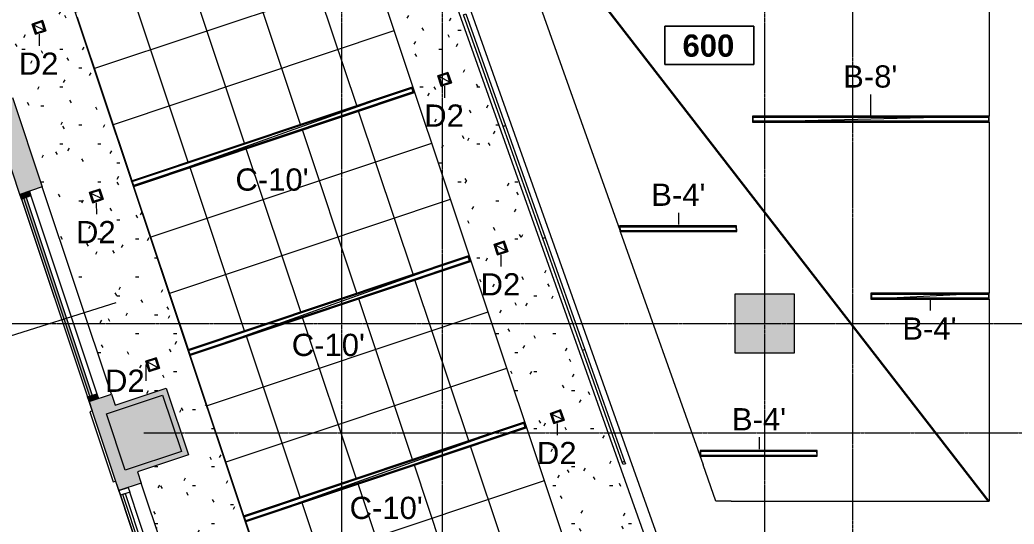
# Model space of a CAD drawing. Header units: inches. Extents: x 2468 to 5383, y -426 to 1376.
# Drawn here: x 2710.2 to 3113, y 498.9 to 703 of the extents above; entities that cross this region are included whole.
import ezdxf

# ---------------------------------------------------------------- set-up
doc = ezdxf.new("R2010")
doc.units = ezdxf.units.IN
doc.header["$MEASUREMENT"] = 0
doc.linetypes.add('Grid Line 1_2_', pattern=[0.875, 0.5, -0.125, 0.125, -0.125])
for name, color, linetype, lineweight in [('7200-WISCONSIN-AVE-6TH-FLOOR-031418_dwg', 8, 'Continuous', 9), ('A-AREA-IDEN', 2, 'Continuous', 9), ('A-CLNG', 13, 'Continuous', 13), ('A-CLNG-PATT', 13, 'Continuous', 13), ('A-GLAZ-CURT', 52, 'Continuous', 9), ('A-GLAZ-CWMG', 51, 'Continuous', 13), ('A-WALL', 113, 'Continuous', 13), ('A-WALL-PATT', 111, 'Continuous', 13), ('Bb-cor', 7, 'Continuous', 9), ('Bb-mullion', 7, 'Continuous', 9), ('E-LITE-EQPM', 33, 'Continuous', 9), ('E-LITE-EQPM-IDEN', 33, 'Continuous', 9), ('I-WALL', 2, 'Continuous', 13), ('S-COLS', 52, 'Continuous', 13), ('S-GRID', 1, 'Continuous', 9)]:
    doc.layers.add(name, color=color, linetype=linetype, lineweight=lineweight)
doc.styles.add('Arial_1', font='arial.ttf', dxfattribs={"height": 9})
doc.styles.add('Swis721 Lt BT_B', font='', dxfattribs={"height": 9})
doc.styles.get('Swis721 Lt BT_B').set_extended_font_data('Swis721 Lt BT', bold=True)

# ---------------------------------------------------------------- blocks, each defined once
blk = doc.blocks.new('7200-WISCONSIN-AVE-6TH-FLOOR-031418_dwg-5450642-6TH FLOOR RCP')
at = {"layer": 'Bb-cor'}
for p, q in [((2710.84, 630.59), (2737.63, 550.45)), ((2750.95, 510.61), (2777.74, 430.47))]:
    blk.add_line(p, q, dxfattribs=at)
at = {"layer": 'Bb-cor', "flags": 128}
blk.add_lwpolyline([(2738.28, 548.55), (2739.54, 544.76), (2738.6, 544.44), (2748.1, 515.99), (2749.05, 516.31), (2750.32, 512.51)], dxfattribs=at)
at = {"layer": 'Bb-mullion'}
for p, q in [((2710.21, 632.48), (2710.84, 630.59)), ((2737.63, 550.45), (2738.27, 548.55)), ((2750.32, 512.51), (2750.95, 510.61))]:
    blk.add_line(p, q, dxfattribs=at)
blk = doc.blocks.new('Concrete-Rectangular-Column - 24 x 24-4901126-6TH FLOOR RCP')
at = {"layer": 'S-COLS', "lineweight": 9}
blk.add_hatch(color=7, dxfattribs=at).paths.add_polyline_path([(-12, -12), (12, -12), (12, 12), (-12, 12), (-12, -10.83)], flags=0)
at = {"layer": 'S-COLS', "color": 8, "lineweight": 20}
for p, q in [((-12, 12), (12, 12)), ((-12, -12), (-12, 12)), ((12, 12), (12, -12)), ((12, -12), (-12, -12))]:
    blk.add_line(p, q, dxfattribs=at)
blk = doc.blocks.new('System Panel - Glazed-5915204-6TH FLOOR RCP')
at = {"layer": 'A-GLAZ-CURT', "lineweight": 13}
for p, q in [((-42.22, -0.5), (-42.22, 0.5)), ((-42.22, 0.5), (42.22, 0.5)), ((42.22, 0.5), (42.22, -0.5)), ((42.22, -0.5), (-42.22, -0.5))]:
    blk.add_line(p, q, dxfattribs=at)
blk = doc.blocks.new('Rectangular Mullion - 2_ x 4_ rectangular 2-5915202-6TH FLOOR RCP')
at = {"layer": 'A-GLAZ-CWMG', "lineweight": 9}
for p, q in [((2781.53, 431.83), (2754.76, 511.91)), ((2777.74, 430.56), (2750.97, 510.64))]:
    blk.add_line(p, q, dxfattribs=at)
blk = doc.blocks.new('Rectangular Mullion - 2_ x 4_ rectangular 2-5915206-6TH FLOOR RCP')
at = {"layer": 'A-GLAZ-CWMG', "lineweight": 20}
for p, q in [((0, 2.5), (-2, 2.5)), ((-2, 2.5), (-2, -1.5)), ((0, -1.5), (0, 2.5)), ((-2, -1.5), (0, -1.5))]:
    blk.add_line(p, q, dxfattribs=at)
blk = doc.blocks.new('System Panel - Glazed-5915169-6TH FLOOR RCP')
at = {"layer": 'A-GLAZ-CURT'}
blk.add_hatch(color=7, dxfattribs=at).paths.add_polyline_path([(42.22, -0.5), (42.22, 0.5), (-42.22, 0.5), (-42.22, -0.5), (41.81, -0.5)], flags=0)
at = {"layer": 'A-GLAZ-CURT', "color": 8, "lineweight": 20}
for p, q in [((-42.22, -0.5), (-42.22, 0.5)), ((-42.22, 0.5), (42.22, 0.5)), ((42.22, 0.5), (42.22, -0.5)), ((42.22, -0.5), (-42.22, -0.5))]:
    blk.add_line(p, q, dxfattribs=at)
blk = doc.blocks.new('Rectangular Mullion - 2_ x 4_ rectangular 2-5912095-6TH FLOOR RCP')
at = {"layer": 'A-GLAZ-CWMG', "lineweight": 9}
blk.add_hatch(color=7, dxfattribs=at).paths.add_polyline_path([(-2, 1.5), (-2, -2.5), (0, -2.5), (0, 1.5)], flags=0)
at = {"layer": 'A-GLAZ-CWMG', "color": 8, "lineweight": 20}
for p, q in [((-2, 1.5), (0, 1.5)), ((-2, -2.5), (-2, 1.5)), ((0, 1.5), (0, -2.5)), ((0, -2.5), (-2, -2.5))]:
    blk.add_line(p, q, dxfattribs=at)
blk = doc.blocks.new('Rectangular Mullion - 2_ x 4_ rectangular 2-5915167-6TH FLOOR RCP')
at = {"layer": 'A-GLAZ-CWMG', "lineweight": 9}
for p, q in [((2794.91, 391.86), (2821.68, 311.77)), ((2791.11, 390.59), (2817.88, 310.51))]:
    blk.add_line(p, q, dxfattribs=at)
blk = doc.blocks.new('Rectangular Mullion - 2_ x 4_ rectangular 2-5912088-6TH FLOOR RCP')
at = {"layer": 'A-GLAZ-CWMG', "lineweight": 9}
blk.add_hatch(color=7, dxfattribs=at).paths.add_polyline_path([(0, 1.5), (0, -2.5), (-2, -2.5), (-2, 1.5)], flags=0)
at = {"layer": 'A-GLAZ-CWMG', "color": 8, "lineweight": 20}
for p, q in [((0, 1.5), (-2, 1.5)), ((-2, 1.5), (-2, -2.5)), ((0, -2.5), (0, 1.5)), ((-2, -2.5), (0, -2.5))]:
    blk.add_line(p, q, dxfattribs=at)
blk = doc.blocks.new('Ceilings 1 - Ceilings 1-5923322-6TH FLOOR RCP')
at = {"layer": 'A-CLNG'}
for p, q in [((2904.15, 763.75), (2901.46, 763.75)), ((2901.46, 763.75), (2953.26, 617.91)), ((2904.78, 763.75), (2904.15, 763.75)), ((2904.15, 763.75), (3102.37, 508.26)), ((3103, 508.26), (2904.78, 763.75)), ((2904.78, 763.75), (3103, 763.75)), ((3103, 763.75), (3103, 729.16)), ((3103, 729.16), (2959, 729.16)), ((2959, 729.16), (2959, 726.79)), ((2959, 726.79), (3103, 726.79)), ((3103, 726.79), (3103, 664.02)), ((3103, 664.02), (3007, 664.02)), ((3007, 664.02), (3007, 661.65)), ((3007, 661.65), (3103, 661.65)), ((3103, 661.65), (3103, 592.37)), ((3000.6, 619.65), (2953.23, 619.66)), ((2953.23, 619.66), (2953.26, 617.91)), ((2953.48, 617.3), (2987.01, 522.9)), ((2953.48, 617.3), (3000.65, 617.3)), ((3000.65, 617.3), (3000.6, 619.65)), ((3103, 592.37), (3055, 592.37)), ((3055, 592.37), (3055, 589.99)), ((3055, 589.99), (3103, 589.99)), ((3103, 589.99), (3103, 508.26)), ((3033.27, 528.78), (2985.89, 528.79)), ((2985.89, 528.79), (2985.94, 526.43)), ((3033.32, 526.42), (3033.27, 528.78)), ((2985.94, 526.43), (3033.32, 526.42)), ((2998.36, 508.26), (3102.37, 508.26)), ((3102.37, 508.26), (3103, 508.26))]:
    blk.add_line(p, q, dxfattribs=at)
blk = doc.blocks.new('System Panel - Glazed-6079017-6TH FLOOR RCP')
at = {"layer": 'A-GLAZ-CURT', "lineweight": 13}
for p, q in [((-24, -0.5), (-24, 0.5)), ((-24, 0.5), (24, 0.5)), ((24, 0.5), (24, -0.5)), ((24, -0.5), (-24, -0.5))]:
    blk.add_line(p, q, dxfattribs=at)
blk = doc.blocks.new('System Panel - Glazed-6351974-6TH FLOOR RCP')
at = {"layer": 'A-GLAZ-CURT', "lineweight": 13}
for p, q in [((-24.04, -0.5), (-24.04, 0.5)), ((-24.04, 0.5), (24.04, 0.5)), ((24.04, 0.5), (24.04, -0.5)), ((24.04, -0.5), (-24.04, -0.5))]:
    blk.add_line(p, q, dxfattribs=at)
blk = doc.blocks.new('Rectangular Mullion - 1_ Square-6078992-6TH FLOOR RCP')
at = {"layer": 'A-GLAZ-CWMG', "lineweight": 20}
for p, q in [((0, 0.5), (-1, 0.5)), ((-1, 0.5), (-1, -0.5)), ((0, -0.5), (0, 0.5)), ((-1, -0.5), (0, -0.5))]:
    blk.add_line(p, q, dxfattribs=at)
blk = doc.blocks.new('RECESSED_Cooper_NeoRay_Straight_Narrow_22DR - Recessed_Cooper_NeoRay_Straight_Narrow_10_-6325218-6TH FLOOR RCP')
at = {"layer": 'E-LITE-EQPM'}
for p, q in [((1.19, 60), (-1.19, -60)), ((-1.19, -60), (-1.19, 60)), ((-1.19, 59.75), (-1.19, 60)), ((1.19, 59.75), (-1.19, 59.75)), ((-1.19, 59.75), (-0.84, 59.75)), ((-1.19, 59.75), (-1.19, -59.75)), ((-0.84, 59.75), (0.84, 59.75)), ((-0.84, 59.75), (-0.84, -59.75)), ((-0.84, -59.75), (-0.84, 59.75)), ((0.84, -59.75), (0.84, 59.75)), ((0.84, 59.75), (1.19, 59.75)), ((0.84, 59.75), (0.84, -59.75)), ((1.19, 60), (1.19, -60)), ((1.19, 60), (1.19, 59.75)), ((1.19, 59.75), (1.19, -59.75)), ((-0.84, -59.75), (-1.19, -59.75)), ((-1.19, -59.75), (1.19, -59.75)), ((-1.19, -59.75), (-1.19, -60)), ((1.19, -60), (-1.19, -60)), ((1.19, -60), (-1.19, -60)), ((0.84, -59.75), (-0.84, -59.75)), ((1.19, -59.75), (0.84, -59.75)), ((1.19, -60), (1.19, -59.75))]:
    blk.add_line(p, q, dxfattribs=at)
blk = doc.blocks.new('RECESSED_Cooper_NeoRay_Straight_Narrow_22DR - Recessed_Cooper_NeoRay_Straight_Narrow_8_ GYP-6326383-6TH FLOOR RCP')
at = {"layer": 'E-LITE-EQPM'}
for p, q in [((1.19, 48), (-1.19, -48)), ((-1.19, -48), (-1.19, 48)), ((-1.19, 48), (1.19, 48)), ((-1.19, 48), (1.19, 48)), ((-1.19, 47.75), (-1.19, 48)), ((1.19, 47.75), (-1.19, 47.75)), ((-1.19, 47.75), (-0.84, 47.75)), ((-1.19, 47.75), (-1.19, -47.75)), ((-0.84, 47.75), (0.84, 47.75)), ((-0.84, 47.75), (-0.84, -47.75)), ((-0.84, -47.75), (-0.84, 47.75)), ((0.84, -47.75), (0.84, 47.75)), ((0.84, 47.75), (1.19, 47.75)), ((0.84, 47.75), (0.84, -47.75)), ((1.19, 48), (1.19, -48)), ((1.19, 48), (1.19, 47.75)), ((1.19, 47.75), (1.19, -47.75)), ((-0.84, -47.75), (-1.19, -47.75)), ((-1.19, -47.75), (1.19, -47.75)), ((-1.19, -47.75), (-1.19, -48)), ((1.19, -48), (-1.19, -48)), ((1.19, -48), (-1.19, -48)), ((0.84, -47.75), (-0.84, -47.75)), ((1.19, -47.75), (0.84, -47.75)), ((1.19, -48), (1.19, -47.75))]:
    blk.add_line(p, q, dxfattribs=at)
blk = doc.blocks.new('RECESSED_Cooper_NeoRay_Straight_Narrow_22DR - Recessed_Cooper_NeoRay_Straight_Narrow_4_ GYP-6326420-6TH FLOOR RCP')
at = {"layer": 'E-LITE-EQPM'}
for p, q in [((1.19, 24), (-1.19, -24)), ((-1.19, -24), (-1.19, 24)), ((-1.19, 24), (1.19, 24)), ((-1.19, 24), (1.19, 24)), ((-1.19, 23.75), (-1.19, 24)), ((1.19, 23.75), (-1.19, 23.75)), ((-1.19, 23.75), (-0.84, 23.75)), ((-1.19, 23.75), (-1.19, -23.75)), ((-0.84, 23.75), (0.84, 23.75)), ((-0.84, 23.75), (-0.84, -23.75)), ((-0.84, -23.75), (-0.84, 23.75)), ((0.84, -23.75), (0.84, 23.75)), ((0.84, 23.75), (1.19, 23.75)), ((0.84, 23.75), (0.84, -23.75)), ((1.19, 24), (1.19, -24)), ((1.19, 24), (1.19, 23.75)), ((1.19, 23.75), (1.19, -23.75)), ((-0.84, -23.75), (-1.19, -23.75)), ((-1.19, -23.75), (1.19, -23.75)), ((-1.19, -23.75), (-1.19, -24)), ((1.19, -24), (-1.19, -24)), ((1.19, -24), (-1.19, -24)), ((0.84, -23.75), (-0.84, -23.75)), ((1.19, -23.75), (0.84, -23.75)), ((1.19, -24), (1.19, -23.75))]:
    blk.add_line(p, q, dxfattribs=at)
blk = doc.blocks.new('L-Recessed Square Downlight - 4_ GYP-6076682-6TH FLOOR RCP')
at = {"layer": 'E-LITE-EQPM'}
for p, q in [((-2.1875, -2.1875), (-2.1875, 2.1875)), ((-2.1875, 2.1875), (2.1875, 2.1875)), ((-2.1875, 2.1875), (2.1875, -2.1875)), ((2.1875, 2.1875), (-2.1875, 2.1875)), ((-2.1875, 2.1875), (-2.1875, -2.1875)), ((-1.75, -1.75), (-1.75, 1.75)), ((-1.75, 1.75), (1.75, 1.75)), ((1.75, 1.75), (1.75, -1.75)), ((2.1875, 2.1875), (2.1875, -2.1875)), ((2.1875, -2.1875), (2.1875, 2.1875)), ((2.1875, -2.1875), (-2.1875, -2.1875)), ((-2.1875, -2.1875), (2.1875, -2.1875)), ((1.75, -1.75), (-1.75, -1.75))]:
    blk.add_line(p, q, dxfattribs=at)
blk = doc.blocks.new('RECESSED_Cooper_NeoRay_Straight_Narrow_22DR - Recessed_Cooper_NeoRay_Straight_Narrow_4_ GYP-6326445-6TH FLOOR RCP')
at = {"layer": 'E-LITE-EQPM'}
for p, q in [((2953.23, 619.66), (2953.27, 617.3)), ((2953.47, 617.3), (2953.27, 617.3)), ((2953.47, 619.66), (2953.48, 619.31)), ((2953.52, 617.3), (2953.47, 619.66)), ((2953.48, 619.31), (3000.36, 619.31)), ((3000.36, 619.31), (2953.48, 619.31)), ((3000.4, 617.64), (2953.51, 617.65)), ((2953.51, 617.65), (3000.4, 617.64)), ((3000.36, 619.65), (3000.4, 617.3)), ((3000.6, 619.65), (3000.36, 619.65)), ((3000.36, 619.31), (3000.36, 619.65)), ((3000.4, 617.3), (3000.65, 617.3)), ((3000.65, 617.3), (3000.6, 619.65))]:
    blk.add_line(p, q, dxfattribs=at)
blk = doc.blocks.new('RECESSED_Cooper_NeoRay_Straight_Narrow_22DR - Recessed_Cooper_NeoRay_Straight_Narrow_4_ GYP-V30-6TH FLOOR RCP')
at = {"layer": 'E-LITE-EQPM'}
for p, q in [((2985.89, 528.79), (2985.94, 526.43)), ((2986.14, 528.79), (2986.15, 528.44)), ((2986.19, 526.43), (2986.14, 528.79)), ((2986.15, 528.44), (3033.03, 528.43)), ((3033.03, 528.43), (2986.15, 528.44)), ((3033.03, 528.78), (3033.07, 526.42)), ((3033.27, 528.78), (3033.03, 528.78)), ((3033.03, 528.43), (3033.03, 528.78)), ((3033.32, 526.42), (3033.27, 528.78)), ((3033.07, 526.77), (2986.18, 526.77)), ((2986.18, 526.77), (3033.07, 526.77)), ((3033.07, 526.42), (3033.32, 526.42))]:
    blk.add_line(p, q, dxfattribs=at)
blk = doc.blocks.new('Room Tag - Room Name and Number-3379422-6TH FLOOR RCP')
at = {"layer": 'A-AREA-IDEN'}
for p, q in [((-0.1881, -0.1636), (-0.1881, -0.0018)), ((-0.1881, -0.0018), (0.1869, -0.0018)), ((0.1869, -0.0018), (-0.1881, -0.0018)), ((-0.1881, -0.0018), (-0.1881, -0.1636)), ((0.1869, -0.0018), (0.1869, -0.1636)), ((0.1869, -0.1636), (0.1869, -0.0018)), ((0.1869, -0.1636), (-0.1881, -0.1636)), ((-0.1881, -0.1636), (0.1869, -0.1636))]:
    blk.add_line(p, q, dxfattribs=at)

msp = doc.modelspace()

# ---------------------------------------------------------------- hatches: boundary and pattern name
at = {"layer": 'A-CLNG-PATT'}
h = msp.add_hatch(dxfattribs=at)
h.set_pattern_fill('FP_3', color=256, style=0, pattern_type=2)
h.set_pattern_definition([(0, (0, 0), (30.72, 7.68), [1.267, -21.773, 1.267, -21.773, -122.88]), (0, (0, 0), (30.72, 7.68), [-46.08, 1.267, -44.813, 1.267, -21.773, -53.76]), (0, (0, 0), (30.72, 7.68), [-115.2, 1.267, -14.093, 1.267, -37.133]), (120, (11.52, 3.84), (-22.011075, 22.7643), [1.267, -21.773, 1.267, -21.773, -122.88]), (120, (11.52, 3.84), (-22.011075, 22.7643), [-46.08, 1.267, -44.813, 1.267, -21.773, -53.76]), (120, (11.52, 3.84), (-22.011075, 22.7643), [-115.2, 1.267, -14.093, 1.267, -37.133]), (240, (15.36, 19.2), (-8.708925, -30.4443), [1.267, -21.773, 1.267, -21.773, -122.88]), (240, (15.36, 19.2), (-8.708925, -30.4443), [-46.08, 1.267, -44.813, 1.267, -21.773, -53.76]), (240, (15.36, 19.2), (-8.708925, -30.4443), [-115.2, 1.267, -14.093, 1.267, -37.133])])
h.paths.add_polyline_path([(2790.32, 422.94), (2853.36, 444.01), (2852.15, 444.33), (2851.72, 444.21), (2851.71, 444.38), (2851.73, 444.39), (2851.73, 444.46), (2908.51, 463.39), (2908.52, 463.37), (2908.58, 463.37), (2908.64, 463.21), (2908.22, 463.08), (2907.44, 462.09), (2967.56, 482.19), (2867.53, 763.92), (2855.14, 800.99), (2683.16, 743.51), (2748.83, 547.06), (2769.5, 553.97), (2778.54, 526.94), (2757.86, 520.03), (2788.4, 428.67)], flags=0)
h.paths.add_polyline_path([(2816.27, 455.69), (2724.97, 728.83), (2839.05, 766.97), (2930.35, 493.82), (2816.34, 455.71)], flags=0)
h.paths.add_polyline_path([(2785.48, 492.45), (2784.09, 496.6), (2788.24, 497.98), (2789.63, 493.83), (2785.75, 492.54)], flags=0)
h.paths.add_polyline_path([(2926.56, 539.61), (2925.17, 543.76), (2929.32, 545.14), (2930.7, 540.99), (2926.83, 539.7)], flags=0)
h.paths.add_polyline_path([(2762.65, 560.73), (2761.27, 564.88), (2765.41, 566.27), (2766.8, 562.12), (2762.93, 560.83)], flags=0)
h.paths.add_polyline_path([(2903.73, 607.89), (2902.34, 612.04), (2906.49, 613.43), (2907.88, 609.28), (2903.89, 607.95)], flags=0)
h.paths.add_polyline_path([(2739.83, 629.02), (2738.44, 633.17), (2742.59, 634.56), (2743.98, 630.41), (2740.1, 629.11)], flags=0)
h.paths.add_polyline_path([(2880.9, 676.18), (2879.52, 680.33), (2883.67, 681.71), (2885.05, 677.56), (2881.18, 676.27)], flags=0)
h.paths.add_polyline_path([(2716.64, 697.18), (2715.25, 701.33), (2719.4, 702.72), (2720.78, 698.57), (2716.91, 697.27)], flags=0)
h.paths.add_polyline_path([(2857.71, 744.34), (2856.33, 748.49), (2860.47, 749.88), (2861.86, 745.73), (2857.84, 744.38)], flags=0)
h.paths.add_polyline_path([(2736.38, 758.93), (2736.36, 758.99), (2736.3, 758.99), (2736.25, 759.14), (2736.66, 759.28), (2737.58, 760.44), (2738.7, 761.4), (2740, 762.11), (2788.37, 778.28), (2789.83, 778.49), (2791.31, 778.4), (2792.74, 778.03), (2793.16, 778.15), (2793.17, 777.97), (2793.15, 777.97), (2793.15, 777.9), (2736.5, 758.97)], flags=0)
h = msp.add_hatch(dxfattribs=at)
h.set_pattern_fill('FP_8', color=256, style=0, pattern_type=2)
h.set_pattern_definition([(288.483, (2831.57, 637.94), (-22.762, -7.6086), []), (198.483, (2831.57, 637.94), (-7.6086, 22.762), [])])
h.paths.add_polyline_path([(2816.27, 455.69), (2930.35, 493.82), (2839.05, 766.97), (2724.97, 728.83), (2732.58, 706.07), (2846.39, 744.11), (2847.14, 741.86), (2733.33, 703.82), (2755.4, 637.78), (2869.21, 675.83), (2869.96, 673.57), (2756.15, 635.53), (2778.23, 569.5), (2892.04, 607.54), (2892.79, 605.29), (2778.98, 567.25), (2800.74, 502.16), (2914.55, 540.2), (2915.3, 537.95), (2801.49, 499.91), (2810.09, 474.19)], flags=0)
at = {"layer": 'A-WALL-PATT', "lineweight": 9}
h = msp.add_hatch(color=7, dxfattribs=at)
h.paths.add_polyline_path([(2790.48, 392.49), (2799.49, 395.5), (2787.4, 431.68), (2778.39, 428.67), (2784.28, 411.04)], flags=0)
h.paths.add_polyline_path([(2750.35, 512.54), (2759.36, 515.55), (2757.15, 522.16), (2752.93, 520.75), (2745.32, 543.51), (2749.54, 544.93), (2747.33, 551.54), (2738.32, 548.52), (2747.6, 520.75)], flags=0)
h.paths.add_polyline_path([(2710.28, 632.4), (2719.29, 635.41), (2707.21, 671.55), (2698.2, 668.54), (2709.28, 635.41)], flags=0)
h.paths.add_polyline_path([(2670.15, 752.47), (2679.16, 755.48), (2676.94, 762.12), (2672.64, 760.69), (2665.03, 783.45), (2669.33, 784.88), (2597.66, 999.29), (2588.65, 996.28), (2667.4, 760.69)], flags=0)
for points in [[(2749.54, 544.93), (2768.08, 551.12), (2767.37, 553.26), (2748.83, 547.06)], [(2775.69, 528.36), (2777.82, 529.07), (2769.5, 553.97), (2767.37, 553.26), (2775.45, 529.07)], [(2757.86, 520.03), (2778.54, 526.94), (2777.82, 529.07), (2757.15, 522.16), (2757.62, 520.75)]]:
    msp.add_hatch(color=7, dxfattribs=at).paths.add_polyline_path(points, flags=0)

# ---------------------------------------------------------------- linework, layer by layer
at = {"layer": 'A-AREA-IDEN'}
msp.add_line((2749.1, 588.44), (2701.11, 573.35), dxfattribs=at)
at = {"layer": 'A-CLNG'}
for p, q in [((2930.35, 493.82), (2839.05, 766.97)), ((2868.18, 761.98), (2965.28, 488.62)), ((2724.97, 728.83), (2816.27, 455.69)), ((2869.21, 675.83), (2755.4, 637.78)), ((2756.15, 635.53), (2869.96, 673.57)), ((2869.96, 673.57), (2869.21, 675.83)), ((2747.33, 551.54), (2719.29, 635.41)), ((2892.04, 607.54), (2778.23, 569.5)), ((2778.98, 567.25), (2892.79, 605.29)), ((2892.79, 605.29), (2892.04, 607.54)), ((2914.55, 540.2), (2800.74, 502.16)), ((2915.3, 537.95), (2914.55, 540.2)), ((2801.49, 499.91), (2915.3, 537.95)), ((2992.21, 508.26), (2987.01, 522.9)), ((2787.4, 431.68), (2759.36, 515.55)), ((2998.36, 508.26), (2992.21, 508.26))]:
    msp.add_line(p, q, dxfattribs=at)
at = {"layer": 'A-WALL', "color": 8, "lineweight": 20}
for p, q in [((2707.21, 671.55), (2719.29, 635.41)), ((2710.28, 632.4), (2698.2, 668.54)), ((2719.29, 635.41), (2710.28, 632.4)), ((2738.32, 548.52), (2747.33, 551.54)), ((2750.35, 512.54), (2738.32, 548.52)), ((2747.33, 551.54), (2748.83, 547.06)), ((2757.86, 520.03), (2759.36, 515.55)), ((2759.36, 515.55), (2750.35, 512.54))]:
    msp.add_line(p, q, dxfattribs=at)
at = {"layer": 'E-LITE-EQPM-IDEN'}
for p, q in [((2718.02, 697.18), (2718.05, 692.52)), ((2882.28, 676.18), (2882.32, 671.52)), ((3055, 664.02), (3055.01, 672.85)), ((2741.21, 629.02), (2741.24, 624.36)), ((2977.26, 620.16), (2977.27, 624.98)), ((2905.11, 607.89), (2905.14, 603.23)), ((3079, 589.99), (3079.01, 585.33)), ((2761.27, 563.5), (2761.27, 556.95)), ((2927.94, 539.61), (2927.97, 534.95)), ((3009.93, 529.28), (3009.94, 534.11))]:
    msp.add_line(p, q, dxfattribs=at)
at = {"layer": 'I-WALL', "lineweight": 9}
msp.add_line((2969.87, 490.25), (2872.37, 764.75), dxfattribs=at)
at = {"layer": 'I-WALL', "color": 8, "lineweight": 20}
for p, q in [((2748.83, 547.06), (2769.5, 553.97)), ((2769.5, 553.97), (2778.54, 526.94)), ((2778.54, 526.94), (2757.86, 520.03))]:
    msp.add_line(p, q, dxfattribs=at)
at = {"layer": 'S-GRID', "linetype": 'Grid Line 1_2_'}
for p, q in [((2840.62, -16.1), (2840.62, 1351.58)), ((2881.52, -16.1), (2881.52, 1351.58)), ((3012, -16.1), (3012, 1351.58)), ((3047.75, 26.47), (3047.75, 1351.58)), ((2467.88, 580.12), (4862.49, 580.12)), ((2760.5, 535.94), (4862.49, 535.94))]:
    msp.add_line(p, q, dxfattribs=at)

# ---------------------------------------------------------------- block references
at = {"layer": '7200-WISCONSIN-AVE-6TH-FLOOR-031418_dwg', "color": 7}
msp.add_blockref('7200-WISCONSIN-AVE-6TH-FLOOR-031418_dwg-5450642-6TH FLOOR RCP', (0, 0), dxfattribs=at)
at = {"layer": 'A-AREA-IDEN', "xscale": 95.99999999999994, "yscale": 95.99999999999994, "zscale": 95.99999999999994}
msp.add_blockref('Room Tag - Room Name and Number-3379422-6TH FLOOR RCP', (2989.59, 700.69), dxfattribs=at)
at = {"layer": 'A-CLNG'}
msp.add_blockref('Ceilings 1 - Ceilings 1-5923322-6TH FLOOR RCP', (0, 0), dxfattribs=at)
at = {"layer": 'A-GLAZ-CURT'}
for name, p, rotation in [('System Panel - Glazed-6079017-6TH FLOOR RCP', (2898.45, 682.66), 289.5555133595955), ('System Panel - Glazed-6351974-6TH FLOOR RCP', (2914.53, 637.39), 289.5555133595955), ('System Panel - Glazed-5915169-6TH FLOOR RCP', (2725.72, 590.94), 288.4833333333333), ('System Panel - Glazed-6351974-6TH FLOOR RCP', (2930.62, 592.09), 289.5555133595955), ('System Panel - Glazed-6351974-6TH FLOOR RCP', (2946.71, 546.79), 289.5555133595955), ('System Panel - Glazed-5915204-6TH FLOOR RCP', (2765.77, 471.07), 108.4833333333332)]:
    msp.add_blockref(name, p, dxfattribs=dict(at, rotation=rotation))
at = {"layer": 'A-GLAZ-CWMG', "lineweight": 9, "rotation": 108.4833333333334}
msp.add_blockref('Rectangular Mullion - 2_ x 4_ rectangular 2-5912095-6TH FLOOR RCP', (2711.71, 632.88), dxfattribs=at)
at = {"layer": 'A-GLAZ-CWMG', "lineweight": 9}
for name, p in [('Rectangular Mullion - 2_ x 4_ rectangular 2-5915167-6TH FLOOR RCP', (-80.2, 239.91)), ('Rectangular Mullion - 2_ x 4_ rectangular 2-5915202-6TH FLOOR RCP', (0, 0))]:
    msp.add_blockref(name, p, dxfattribs=at)
at = {"layer": 'A-GLAZ-CWMG', "lineweight": 9, "extrusion": (0, 0, -1)}
for name, p, rotation in [('Rectangular Mullion - 2_ x 4_ rectangular 2-5912088-6TH FLOOR RCP', (-2739.74, 549), 251.5166666666667), ('Rectangular Mullion - 1_ Square-6078992-6TH FLOOR RCP', (-2955.09, 523.2), 250.4444866404045), ('Rectangular Mullion - 2_ x 4_ rectangular 2-5915206-6TH FLOOR RCP', (-2751.76, 513.01), 71.51666666666677)]:
    msp.add_blockref(name, p, dxfattribs=dict(at, rotation=rotation))
at = {"layer": 'E-LITE-EQPM', "extrusion": (0, 0, -1)}
for name, p, rotation in [('L-Recessed Square Downlight - 4_ GYP-6076682-6TH FLOOR RCP', (-2718.02, 699.95), 251.5166666666662), ('L-Recessed Square Downlight - 4_ GYP-6076682-6TH FLOOR RCP', (-2882.28, 678.95), 251.5166666666662), ('RECESSED_Cooper_NeoRay_Straight_Narrow_22DR - Recessed_Cooper_NeoRay_Straight_Narrow_10_-6325218-6TH FLOOR RCP', (-2812.68, 655.68), 251.5166666666664), ('RECESSED_Cooper_NeoRay_Straight_Narrow_22DR - Recessed_Cooper_NeoRay_Straight_Narrow_8_ GYP-6326383-6TH FLOOR RCP', (-3055, 662.84), 89.9999999999999), ('L-Recessed Square Downlight - 4_ GYP-6076682-6TH FLOOR RCP', (-2741.21, 631.79), 251.5166666666662), ('L-Recessed Square Downlight - 4_ GYP-6076682-6TH FLOOR RCP', (-2905.11, 610.66), 251.5166666666662), ('RECESSED_Cooper_NeoRay_Straight_Narrow_22DR - Recessed_Cooper_NeoRay_Straight_Narrow_10_-6325218-6TH FLOOR RCP', (-2835.51, 587.39), 251.5166666666664), ('RECESSED_Cooper_NeoRay_Straight_Narrow_22DR - Recessed_Cooper_NeoRay_Straight_Narrow_4_ GYP-6326420-6TH FLOOR RCP', (-3079, 591.18), 89.9999999999999), ('L-Recessed Square Downlight - 4_ GYP-6076682-6TH FLOOR RCP', (-2764.03, 563.5), 251.5166666666662), ('L-Recessed Square Downlight - 4_ GYP-6076682-6TH FLOOR RCP', (-2927.94, 542.37), 251.5166666666662), ('RECESSED_Cooper_NeoRay_Straight_Narrow_22DR - Recessed_Cooper_NeoRay_Straight_Narrow_10_-6325218-6TH FLOOR RCP', (-2858.02, 520.06), 251.5166666666664)]:
    msp.add_blockref(name, p, dxfattribs=dict(at, rotation=rotation))
at = {"layer": 'E-LITE-EQPM'}
for name in ['RECESSED_Cooper_NeoRay_Straight_Narrow_22DR - Recessed_Cooper_NeoRay_Straight_Narrow_4_ GYP-6326445-6TH FLOOR RCP', 'RECESSED_Cooper_NeoRay_Straight_Narrow_22DR - Recessed_Cooper_NeoRay_Straight_Narrow_4_ GYP-V30-6TH FLOOR RCP']:
    msp.add_blockref(name, (0, 0), dxfattribs=at)
at = {"layer": 'S-COLS', "lineweight": 9}
msp.add_blockref('Concrete-Rectangular-Column - 24 x 24-4901126-6TH FLOOR RCP', (3012, 580.12), dxfattribs=at)
at = {"layer": 'S-COLS', "lineweight": 9, "rotation": 18.48333333333286}
msp.add_blockref('Concrete-Rectangular-Column - 24 x 24-4901126-6TH FLOOR RCP', (2760.5, 535.94), dxfattribs=at)

# ---------------------------------------------------------------- texts
at = {"layer": 'A-AREA-IDEN', "insert": (2978.7, 697.09), "char_height": 9, "width": 25.452, "attachment_point": 1, "style": 'Swis721 Lt BT_B'}
msp.add_mtext('600', dxfattribs=at)
at = {"layer": 'E-LITE-EQPM-IDEN', "char_height": 9, "attachment_point": 1, "style": 'Arial_1'}
for s, insert, width in [('D2', (2709.79, 689.77), 19.695), ("B-8'", (3043.77, 684.61), 26.967), ('D2', (2874.06, 668.77), 19.695), ("C-10'", (2797.57, 642.89), 36.36), ("B-4'", (2966.03, 636.74), 26.967), ('D2', (2732.98, 621.61), 19.695), ('D2', (2896.88, 600.48), 19.695), ("B-4'", (3067.77, 582.58), 26.967), ("C-10'", (2820.39, 575.97), 36.36), ('D2', (2744.75, 561.46), 19.695), ("B-4'", (2998.7, 545.87), 26.967), ('D2', (2919.71, 532.2), 19.695), ("C-10'", (2843.82, 510.01), 36.36)]:
    msp.add_mtext(s, dxfattribs=dict(at, insert=insert, width=width))

doc.saveas('drawing.dxf')
